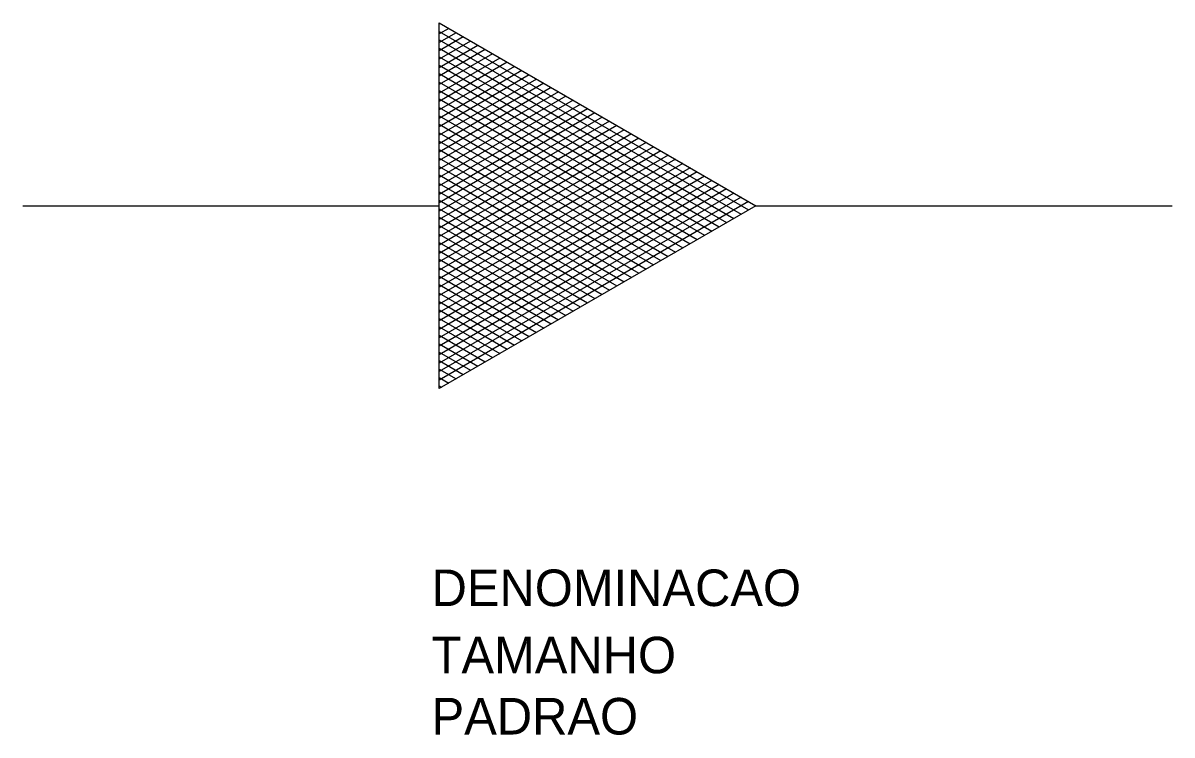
# Model space of a CAD drawing. Extents: x 123 to 280, y 111 to 208.
import ezdxf

# ---------------------------------------------------------------- set-up
doc = ezdxf.new("R2010")
doc.units = 0
doc.layers.add('TUPY', color=3, linetype='CONTINUOUS')

msp = doc.modelspace()

# ---------------------------------------------------------------- linework, layer by layer
at = {"layer": 'TUPY', "color": 0}
for p, q in [((180.01, 158.02), (180.01, 208.02)), ((180.01, 208.02), (223.31, 183.02)), ((181.31, 207.27), (180.01, 206.52)), ((180.01, 206.87), (222.31, 182.44)), ((182.31, 206.69), (180.01, 205.36)), ((183.31, 206.12), (180.01, 204.21)), ((180.01, 205.71), (221.31, 181.87)), ((184.31, 205.54), (180.01, 203.06)), ((185.31, 204.96), (180.01, 201.9)), ((180.01, 204.56), (220.31, 181.29)), ((186.31, 204.38), (180.01, 200.75)), ((187.31, 203.81), (180.01, 199.59)), ((180.01, 203.4), (219.31, 180.71)), ((188.31, 203.23), (180.01, 198.44)), ((189.31, 202.65), (180.01, 197.28)), ((180.01, 202.25), (218.31, 180.14)), ((190.31, 202.07), (180.01, 196.13)), ((191.31, 201.5), (180.01, 194.97)), ((180.01, 201.09), (217.31, 179.56)), ((192.31, 200.92), (180.01, 193.82)), ((193.31, 200.34), (180.01, 192.66)), ((180.01, 199.94), (216.31, 178.98)), ((194.31, 199.77), (180.01, 191.51)), ((195.31, 199.19), (180.01, 190.35)), ((180.01, 198.78), (215.31, 178.4)), ((196.31, 198.61), (180.01, 189.2)), ((197.31, 198.03), (180.01, 188.04)), ((180.01, 197.63), (214.31, 177.83)), ((198.31, 197.46), (180.01, 186.89)), ((199.31, 196.88), (180.01, 185.73)), ((180.01, 196.48), (213.31, 177.25)), ((200.31, 196.3), (180.01, 184.58)), ((201.31, 195.72), (180.01, 183.43)), ((180.01, 195.32), (212.31, 176.67)), ((202.31, 195.15), (180.01, 182.27)), ((203.31, 194.57), (180.01, 181.12)), ((180.01, 194.17), (211.31, 176.09)), ((204.31, 193.99), (180.01, 179.96)), ((205.31, 193.41), (180.01, 178.81)), ((180.01, 193.01), (210.31, 175.52)), ((206.31, 192.84), (180.01, 177.65)), ((207.31, 192.26), (180.01, 176.5)), ((180.01, 191.86), (209.31, 174.94)), ((208.31, 191.68), (180.01, 175.34)), ((209.31, 191.1), (180.01, 174.19)), ((180.01, 190.7), (208.31, 174.36)), ((210.31, 190.53), (180.01, 173.03)), ((211.31, 189.95), (180.01, 171.88)), ((180.01, 189.55), (207.31, 173.78)), ((212.31, 189.37), (180.01, 170.72)), ((213.31, 188.8), (180.01, 169.57)), ((180.01, 188.39), (206.31, 173.21)), ((214.31, 188.22), (180.01, 168.41)), ((215.31, 187.64), (180.01, 167.26)), ((180.01, 187.24), (205.31, 172.63)), ((216.31, 187.06), (180.01, 166.1)), ((217.31, 186.49), (180.01, 164.95)), ((180.01, 186.08), (204.31, 172.05)), ((218.31, 185.91), (180.01, 163.8)), ((219.31, 185.33), (180.01, 162.64)), ((180.01, 184.93), (203.31, 171.48)), ((220.31, 184.75), (180.01, 161.49)), ((221.31, 184.18), (180.01, 160.33)), ((123.09, 183.02), (180.01, 183.02)), ((180.01, 183.77), (202.31, 170.9)), ((222.31, 183.6), (180.01, 159.18)), ((223.31, 183.02), (180.01, 158.02)), ((180.01, 182.62), (201.31, 170.32)), ((223.31, 183.02), (280.23, 183.02)), ((180.01, 181.46), (200.31, 169.74)), ((180.01, 180.31), (199.31, 169.17)), ((180.01, 179.15), (198.31, 168.59)), ((180.01, 178), (197.31, 168.01)), ((180.01, 176.85), (196.31, 167.43)), ((180.01, 175.69), (195.31, 166.86)), ((180.01, 174.54), (194.31, 166.28)), ((180.01, 173.38), (193.31, 165.7)), ((180.01, 172.23), (192.31, 165.12)), ((180.01, 171.07), (191.31, 164.55)), ((180.01, 169.92), (190.31, 163.97)), ((180.01, 168.76), (189.31, 163.39)), ((180.01, 167.61), (188.31, 162.81)), ((180.01, 166.45), (187.31, 162.24)), ((180.01, 165.3), (186.31, 161.66)), ((180.01, 164.14), (185.31, 161.08)), ((180.01, 162.99), (184.31, 160.51)), ((180.01, 161.83), (183.31, 159.93)), ((180.01, 160.68), (182.31, 159.35)), ((180.01, 160.68), (182.31, 159.35)), ((180.01, 159.52), (181.31, 158.77)), ((180.01, 158.37), (180.31, 158.2))]:
    msp.add_line(p, q, dxfattribs=at)

# ---------------------------------------------------------------- texts
at = {"layer": 'TUPY', "color": 0, "flags": 1}
for tag, p, s in [('DENOMINACAO', (178.97, 128.26), 'DIRECAO DO FLUXO HIDRAULICO'), ('TAMANHO', (178.97, 119.06), ''), ('PADRAO', (178.97, 110.69), '')]:
    msp.add_attdef(tag, p, s, height=5, dxfattribs=at)

doc.saveas('drawing.dxf')
